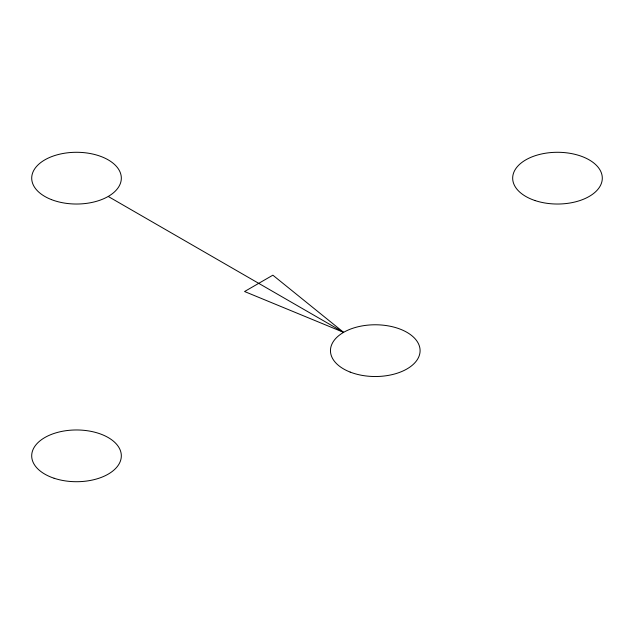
<?xml version="1.0" encoding="UTF-8"?>
<svg xmlns="http://www.w3.org/2000/svg" width="634" height="634" viewBox="0 0 634 634"><rect width="100%" height="100%" fill="white"/><g stroke="black" fill="none" stroke-linecap="round" stroke-linejoin="round"><path stroke-width="0.95" d="M343.596 332.351L244.573 291.521L272.866 275.18L343.596 332.351L108.343 196.532M350.166 372.079A44.816 25.875 0 0 0 419.977 352.496A44.816 25.875 0 0 0 355.698 327.374A44.816 25.875 0 0 0 350.166 372.079M51.394 199.583A44.816 25.875 0 0 0 121.213 180.001A44.816 25.875 0 0 0 56.933 154.886A44.816 25.875 0 0 0 51.394 199.583M535.08 200.566A44.816 25.875 0 0 0 602.3 178.154A44.816 25.875 0 0 0 535.08 155.75A44.816 25.875 0 0 0 535.08 200.566M54.104 478.25A44.816 25.875 0 0 0 121.324 455.846A44.816 25.875 0 0 0 54.104 433.434A44.816 25.875 0 0 0 54.104 478.25"/></g></svg>
